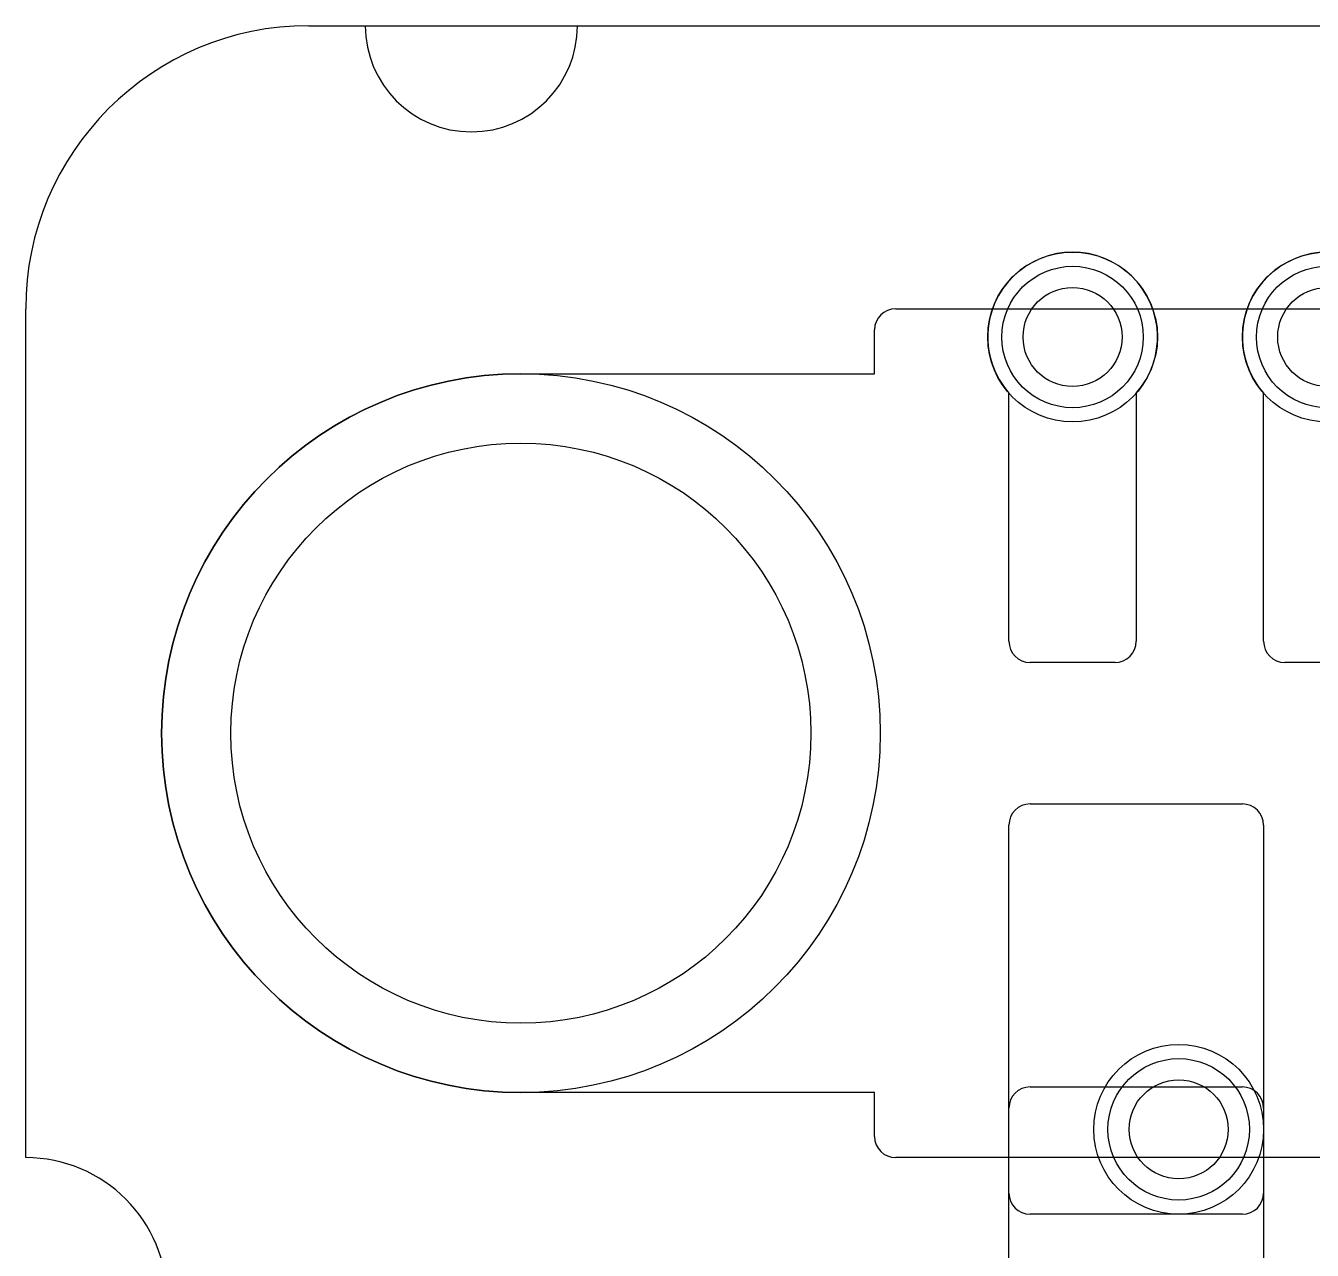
# Model space of a CAD drawing. Extents: x 0 to 20.5, y -0.5 to 20.
# Drawn here: x 0 to 4.547, y 15.673 to 20 of the extents above; entities that cross this region are included whole.
import ezdxf

# ---------------------------------------------------------------- set-up
doc = ezdxf.new("R2010")
doc.units = 0
for name, color, linetype in [('Hole', 1, 'CONTINUOUS'), ('L1', 3, 'CONTINUOUS'), ('L4', 3, 'CONTINUOUS'), ('Outline', 7, 'CONTINUOUS'), ('PartsArea-A', 111, 'CONTINUOUS'), ('PartsArea-B', 111, 'CONTINUOUS'), ('Resist-A', 2, 'CONTINUOUS'), ('Resist-B', 2, 'CONTINUOUS')]:
    doc.layers.add(name, color=color, linetype=linetype)

msp = doc.modelspace()

# ---------------------------------------------------------------- linework, layer by layer
at = {"layer": 'Hole'}
for centre, radius in [((3.7, 18.9), 0.175), ((4.6, 18.9), 0.175), ((1.75, 17.5), 1.025), ((4.075, 16.1), 0.175)]:
    msp.add_circle(centre, radius, dxfattribs=at)
at = {"layer": 'L1'}
for p, q in [((3.475, 17.825), (3.475, 18.70157)), ((3.925, 18.70157), (3.925, 17.825)), ((4.375, 17.825), (4.375, 18.70157)), ((3.85, 17.75), (3.55, 17.75)), ((4.75, 17.75), (4.45, 17.75)), ((3.55, 17.25), (4.3, 17.25)), ((3.475, 15.875), (3.475, 17.175)), ((4.375, 17.175), (4.375, 15.875)), ((3.54997, 16.25), (4.30003, 16.25)), ((3.475, 15.25784), (3.475, 16.17503)), ((4.375, 16.17503), (4.375, 14.98284)), ((4.3, 15.8), (3.55, 15.8))]:
    msp.add_line(p, q, dxfattribs=at)
for centre in [(3.7, 18.9), (4.6, 18.9), (4.075, 16.1)]:
    msp.add_circle(centre, 0.3, dxfattribs=at)
for centre, radius, start, end in [((3.7, 18.9), 0.3, -41.40943, -138.59057), ((4.6, 18.9), 0.3, -41.40943, -138.59057), ((3.55, 17.825), 0.075, 180, -90), ((3.85, 17.825), 0.075, -90, 0), ((4.45, 17.825), 0.075, 180, -90), ((3.55, 17.175), 0.075, 90, 180), ((4.3, 17.175), 0.075, 0, 90), ((3.54997, 16.17503), 0.07497, 90, 180), ((4.30003, 16.17503), 0.07497, 0, 90), ((3.55, 15.875), 0.075, 180, -90), ((4.3, 15.875), 0.075, -90, 0)]:
    msp.add_arc(centre, radius, start, end, dxfattribs=at)
at = {"layer": 'L4'}
for p, q in [((3.475, 17.825), (3.475, 18.70157)), ((3.925, 18.70157), (3.925, 17.825)), ((4.375, 17.825), (4.375, 18.70157)), ((3.85, 17.75), (3.55, 17.75)), ((4.75, 17.75), (4.45, 17.75)), ((3.55, 17.25), (4.3, 17.25)), ((3.475, 15.875), (3.475, 17.175)), ((4.375, 17.175), (4.375, 15.875)), ((4.3, 15.8), (3.55, 15.8))]:
    msp.add_line(p, q, dxfattribs=at)
for centre in [(3.7, 18.9), (4.6, 18.9), (4.075, 16.1)]:
    msp.add_circle(centre, 0.3, dxfattribs=at)
for centre, radius, start, end in [((3.7, 18.9), 0.3, -41.40943, -138.59057), ((4.6, 18.9), 0.3, -41.40943, -138.59057), ((3.55, 17.825), 0.075, 180, -90), ((3.85, 17.825), 0.075, -90, 0), ((4.45, 17.825), 0.075, 180, -90), ((3.55, 17.175), 0.075, 90, 180), ((4.3, 17.175), 0.075, 0, 90), ((3.55, 15.875), 0.075, 180, -90), ((4.3, 15.875), 0.075, -90, 0)]:
    msp.add_arc(centre, radius, start, end, dxfattribs=at)
at = {"layer": 'Outline'}
for p, q in [((1, 20), (1.2, 20)), ((1.95, 20), (4.95, 20)), ((0, 16), (0, 19))]:
    msp.add_line(p, q, dxfattribs=at)
for centre, radius, start, end in [((1, 19), 1, 90, 180), ((1.575, 20), 0.375, 180, 0), ((0, 15.5), 0.5, -90, 90)]:
    msp.add_arc(centre, radius, start, end, dxfattribs=at)
at = {"layer": 'PartsArea-A'}
for p, q in [((1, 20), (19, 20)), ((0, 16), (0, 19))]:
    msp.add_line(p, q, dxfattribs=at)
for centre, radius, start, end in [((1, 19), 1, 90, 180), ((0, 15.5), 0.5, -90, 90)]:
    msp.add_arc(centre, radius, start, end, dxfattribs=at)
at = {"layer": 'PartsArea-B'}
for p, q in [((1, 20), (19, 20)), ((0, 16), (0, 19))]:
    msp.add_line(p, q, dxfattribs=at)
for centre, radius, start, end in [((1, 19), 1, 90, 180), ((0, 15.5), 0.5, -90, 90)]:
    msp.add_arc(centre, radius, start, end, dxfattribs=at)
at = {"layer": 'Resist-A'}
for p, q in [((3.075, 19), (16.925, 19)), ((3, 18.77), (3, 18.925)), ((1.75, 18.77), (3, 18.77)), ((3, 16.23), (1.75, 16.23)), ((3, 16.075), (3, 16.23)), ((16.925, 16), (3.075, 16))]:
    msp.add_line(p, q, dxfattribs=at)
for centre, radius in [((3.7, 18.9), 0.25), ((4.6, 18.9), 0.25), ((1.75, 17.5), 1.27), ((4.075, 16.1), 0.25)]:
    msp.add_circle(centre, radius, dxfattribs=at)
for centre, radius, start, end in [((3.075, 18.925), 0.075, 90, 180), ((1.75, 17.5), 1.27, 90, -90), ((3.075, 16.075), 0.075, 180, -90)]:
    msp.add_arc(centre, radius, start, end, dxfattribs=at)
at = {"layer": 'Resist-B'}
for p, q in [((3.075, 19), (16.925, 19)), ((3, 18.77), (3, 18.925)), ((1.75, 18.77), (3, 18.77)), ((3, 16.23), (1.75, 16.23)), ((3, 16.075), (3, 16.23)), ((16.925, 16), (3.075, 16))]:
    msp.add_line(p, q, dxfattribs=at)
for centre, radius in [((3.7, 18.9), 0.25), ((4.6, 18.9), 0.25), ((1.75, 17.5), 1.27), ((4.075, 16.1), 0.25)]:
    msp.add_circle(centre, radius, dxfattribs=at)
for centre, radius, start, end in [((3.075, 18.925), 0.075, 90, 180), ((1.75, 17.5), 1.27, 90, -90), ((3.075, 16.075), 0.075, 180, -90)]:
    msp.add_arc(centre, radius, start, end, dxfattribs=at)

doc.saveas('drawing.dxf')
